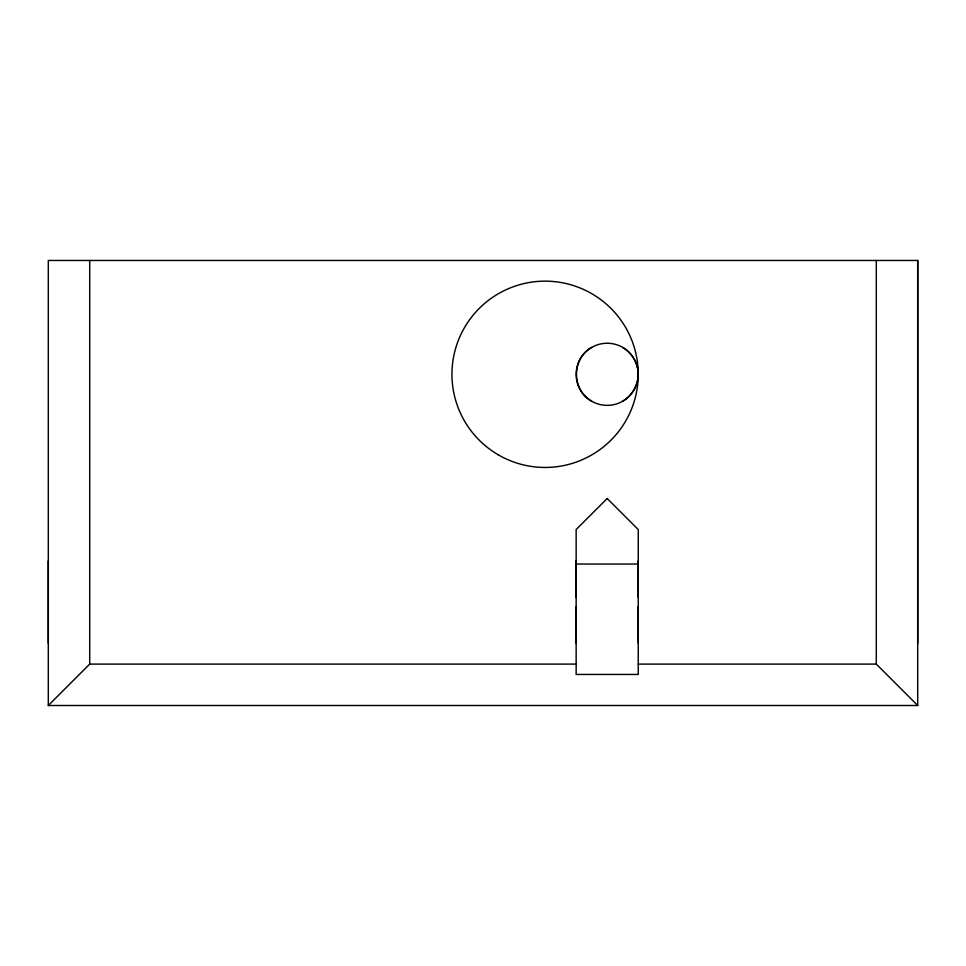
<?xml version="1.0" encoding="UTF-8"?>
<svg xmlns="http://www.w3.org/2000/svg" width="966" height="966" viewBox="0 0 966 966"><rect width="100%" height="100%" fill="white"/><g stroke="black" fill="none" stroke-linecap="round" stroke-linejoin="round"><path stroke-width="1.45" d="M48.3 643.139L48.3 560.872M576.147 643.139L576.147 606.648M576.147 597.35L576.147 560.872M638.248 643.127L638.248 606.648M638.248 597.35L638.248 560.872M917.7 643.404L917.7 260.458L48.3 260.458L48.3 705.506L917.7 705.506L917.7 260.458M48.3 705.506L89.705 664.101L89.705 260.458M622.72 401.204C632.102 395.577 638.067 385.241 638.248 374.313A31.045 31.045 0 0 0 591.675 347.41C571.461 358.301 571.449 390.324 591.675 401.204A31.045 31.045 0 0 0 638.248 374.301C638.067 363.373 632.102 353.049 622.72 347.422M576.147 564.047L638.248 564.047M89.705 664.101L576.147 664.101M638.248 664.101L876.295 664.101L917.7 705.506M876.295 260.458L876.295 664.101M591.675 401.192A31.045 31.045 0 0 1 591.675 347.41M607.203 498.504L576.147 529.549L576.147 674.449L638.248 674.449L638.248 529.549L607.203 498.504M498.528 454.974A93.147 93.147 0 0 0 638.248 374.301A93.147 93.147 0 0 0 498.528 293.628A93.147 93.147 0 0 0 498.528 454.974"/></g></svg>
